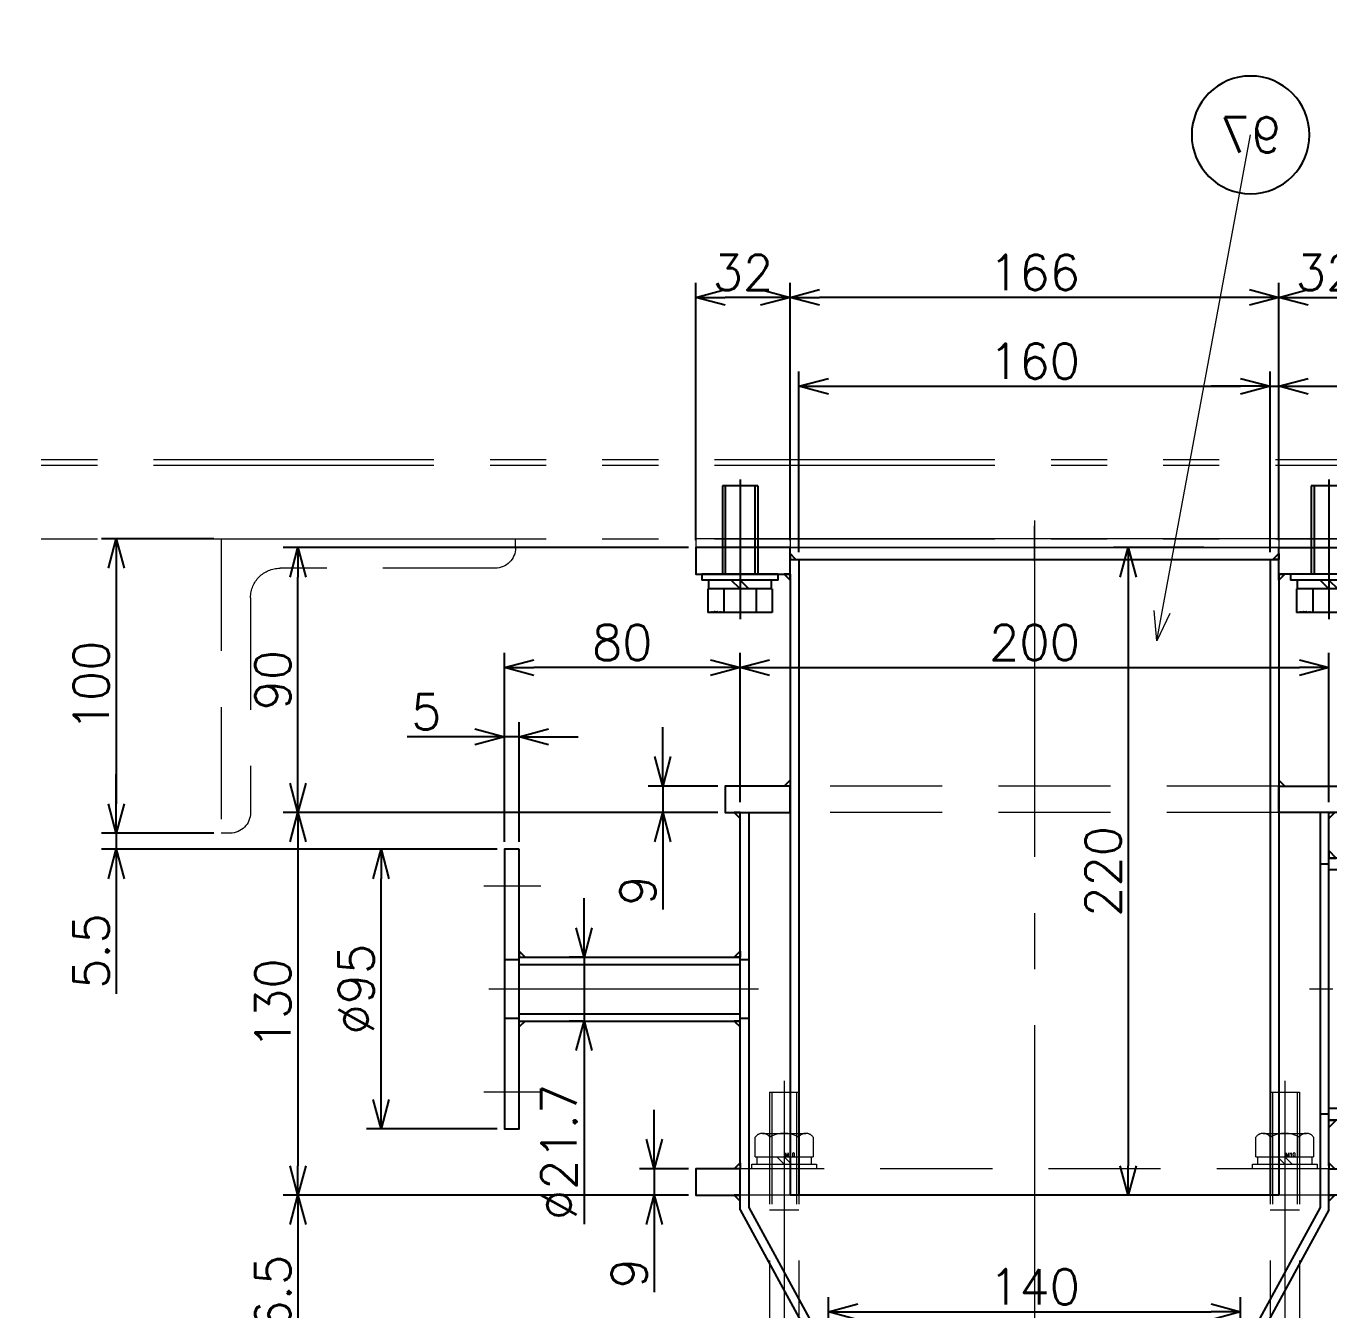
# Model space of a CAD drawing. Header units: millimetres. Extents: x -16130 to 36813, y -8099 to 27484.
# Drawn here: x 19571.6 to 20014, y 13080.7 to 13516.9 of the extents above; entities that cross this region are included whole.
import ezdxf
from ezdxf import colors
from ezdxf.entities.mleader import LeaderData, LeaderLine
from ezdxf.enums import TextEntityAlignment as Align
from ezdxf.math import Vec2, Vec3

# ---------------------------------------------------------------- set-up
doc = ezdxf.new("R2010")
doc.units = ezdxf.units.MM
doc.header["$LTSCALE"] = 6
doc.header["$PDMODE"] = 99
doc.header["$PDSIZE"] = 1
for name, pattern in [('CENTER2', [28.575, 19.05, -3.175, 3.175, -3.175]), ('HIDDEN', [9.525, 6.35, -3.175]), ('PHANTOM2', [31.75, 15.875, -3.175, 3.175, -3.175, 3.175, -3.175])]:
    doc.linetypes.add(name, pattern=pattern)
for name, color, linetype, lineweight in [('01_NORMAL', 7, 'Continuous', 25), ('04_HIDDEN', 2, 'HIDDEN', 13), ('05_CENTER', 4, 'CENTER2', 13), ('06_PHANTOM', 2, 'PHANTOM2', 13), ('08_DIM', 3, 'Continuous', 13)]:
    doc.layers.add(name, color=color, linetype=linetype, lineweight=lineweight)
doc.layers.add('10_DRAFT', color=8, linetype='Continuous', lineweight=0, plot=False)
doc.styles.add('KSS_TXT', font='txt.shx', dxfattribs={"bigfont": 'extfont2.shx'})
doc.styles.add('KSS_TXT_L', font='txt.shx', dxfattribs={"height": 3, "bigfont": 'extfont2.shx'})
doc.styles.get("Standard").update_dxf_attribs({"font": 'txt.shx', "bigfont": 'extfont2.shx'})
doc.dimstyles.new('KSS_DIM', dxfattribs={"dimtxt": 3, "dimasz": 2.5, "dimexe": 1.25, "dimexo": 0.625, "dimtad": 1, "dimdsep": 46, "dimtxsty": 'KSS_TXT', "dimblk": 'OPEN30', "dimcen": 0, "dimazin": 2, "dimtfac": 0.75, "dimtmove": 0, "dimatfit": 3, "dimldrblk": 'OPEN30', "dimfxl": 1, "dimtolj": 1, "dimarcsym": 0})

# ---------------------------------------------------------------- blocks, each defined once
blk = doc.blocks.new('AM_BALLOON1')
at = {"transparency": 16777216}
blk.add_circle((0, 0), 5, dxfattribs=at)
blk.add_attdef('B_NUMBER', text='', height=3, dxfattribs=at).set_placement((0, 0), align=Align.MIDDLE_CENTER)
blk = doc.blocks.new('_OPEN')
at = {"color": 0, "linetype": 'ByBlock'}
for p, q in [((-1, 0.167), (0, 0)), ((0, 0), (-1, -0.167)), ((0, 0), (-1, 0))]:
    blk.add_line(p, q, dxfattribs=at)
blk = doc.blocks.new('_Open30')
at = {"color": 0, "linetype": 'ByBlock', "lineweight": -2}
for p, q in [((-1, 0.268), (0, 0)), ((0, 0), (-1, -0.268)), ((0, 0), (-1, 0))]:
    blk.add_line(p, q, dxfattribs=at)
blk = doc.blocks.new('*D3948')
at = {"layer": '08_DIM', "color": 0, "lineweight": -2, "transparency": 16777216}
for p, q in [((19971.54, 13339.69), (19940.86, 13339.69)), ((19945.86, 13329.69), (19945.86, 13129.69)), ((19946.6, 13119.69), (19940.86, 13119.69))]:
    blk.add_line(p, q, dxfattribs=at)
at = {"layer": 'Defpoints', "color": 0, "transparency": 16777216}
for p in [(19974.04, 13339.69), (19945.86, 13119.69), (19949.1, 13119.69)]:
    blk.add_point(p, dxfattribs=at)
at = {"layer": '08_DIM', "color": 0, "lineweight": -2, "transparency": 16777216, "xscale": 10, "yscale": 10, "zscale": 10}
for p, rotation in [((19945.86, 13339.69), 90), ((19945.86, 13119.69), 270)]:
    blk.add_blockref('_Open30', p, dxfattribs=dict(at, rotation=rotation))
at = {"layer": '08_DIM', "color": 0, "transparency": 16777216, "insert": (19937.36, 13229.69), "char_height": 12, "attachment_point": 5, "rotation": 90, "style": 'KSS_TXT'}
blk.add_mtext('\\A1;220', dxfattribs=at)
blk = doc.blocks.new('*D3951')
at = {"layer": '08_DIM', "color": 0, "lineweight": -2, "transparency": 16777216}
for p, q in [((19994.04, 13338.19), (19994.04, 13399.52)), ((19997.04, 13342.19), (19997.04, 13399.52)), ((19984.04, 13394.52), (19974.04, 13394.52)), ((19994.04, 13394.52), (19997.04, 13394.52)), ((20007.04, 13394.52), (20030.04, 13394.52))]:
    blk.add_line(p, q, dxfattribs=at)
at = {"layer": 'Defpoints', "color": 0, "transparency": 16777216}
for p in [(19997.04, 13394.52), (19994.04, 13335.69), (19997.04, 13339.69)]:
    blk.add_point(p, dxfattribs=at)
at = {"layer": '08_DIM', "color": 0, "lineweight": -2, "transparency": 16777216, "xscale": 10, "yscale": 10, "zscale": 10}
blk.add_blockref('_Open30', (19994.04, 13394.52), dxfattribs=at)
at = {"layer": '08_DIM', "color": 0, "lineweight": -2, "transparency": 16777216, "xscale": 10, "yscale": 10, "zscale": 10, "rotation": 180}
blk.add_blockref('_Open30', (19997.04, 13394.52), dxfattribs=at)
at = {"layer": '08_DIM', "color": 0, "transparency": 16777216, "insert": (20023.54, 13403.02), "char_height": 12, "attachment_point": 5, "style": 'KSS_TXT'}
blk.add_mtext('\\A1;3', dxfattribs=at)
blk = doc.blocks.new('*D3952')
at = {"layer": '08_DIM', "color": 0, "lineweight": -2, "transparency": 16777216}
for p, q in [((19784.93, 13138.69), (19784.93, 13148.69)), ((19796.54, 13128.69), (19779.93, 13128.69)), ((19784.93, 13128.69), (19784.93, 13119.69)), ((19796.54, 13119.69), (19779.93, 13119.69)), ((19784.93, 13109.69), (19784.93, 13086.69))]:
    blk.add_line(p, q, dxfattribs=at)
at = {"layer": 'Defpoints', "color": 0, "transparency": 16777216}
for p in [(19799.04, 13128.69), (19784.93, 13119.69), (19799.04, 13119.69)]:
    blk.add_point(p, dxfattribs=at)
at = {"layer": '08_DIM', "color": 0, "lineweight": -2, "transparency": 16777216, "xscale": 10, "yscale": 10, "zscale": 10}
for p, rotation in [((19784.93, 13128.69), 270), ((19784.93, 13119.69), 90)]:
    blk.add_blockref('_Open30', p, dxfattribs=dict(at, rotation=rotation))
at = {"layer": '08_DIM', "color": 0, "transparency": 16777216, "insert": (19776.43, 13093.19), "char_height": 12, "attachment_point": 5, "rotation": 90, "style": 'KSS_TXT'}
blk.add_mtext('\\A1;9', dxfattribs=at)
blk = doc.blocks.new('*D3953')
at = {"layer": '08_DIM', "color": 0, "lineweight": -2, "transparency": 16777216}
for p, q in [((19806.54, 13249.69), (19658.91, 13249.69)), ((19663.91, 13239.69), (19663.91, 13129.69)), ((19796.54, 13119.69), (19658.91, 13119.69))]:
    blk.add_line(p, q, dxfattribs=at)
at = {"layer": 'Defpoints', "color": 0, "transparency": 16777216}
for p in [(19809.04, 13249.69), (19663.91, 13119.69), (19799.04, 13119.69)]:
    blk.add_point(p, dxfattribs=at)
at = {"layer": '08_DIM', "color": 0, "lineweight": -2, "transparency": 16777216, "xscale": 10, "yscale": 10, "zscale": 10}
for p, rotation in [((19663.91, 13249.69), 90), ((19663.91, 13119.69), 270)]:
    blk.add_blockref('_Open30', p, dxfattribs=dict(at, rotation=rotation))
at = {"layer": '08_DIM', "color": 0, "transparency": 16777216, "insert": (19655.41, 13184.69), "char_height": 12, "attachment_point": 5, "rotation": 90, "style": 'KSS_TXT'}
blk.add_mtext('\\A1;130', dxfattribs=at)
blk = doc.blocks.new('*D3954')
at = {"layer": '08_DIM', "color": 0, "lineweight": -2, "transparency": 16777216}
for p, q in [((19734.04, 13239.69), (19734.04, 13280.39)), ((19739.04, 13239.69), (19739.04, 13280.39)), ((19724.04, 13275.39), (19701.04, 13275.39)), ((19739.04, 13275.39), (19734.04, 13275.39)), ((19749.04, 13275.39), (19759.04, 13275.39))]:
    blk.add_line(p, q, dxfattribs=at)
at = {"layer": 'Defpoints', "color": 0, "transparency": 16777216}
for p in [(19734.04, 13275.39), (19734.04, 13237.19), (19739.04, 13237.19)]:
    blk.add_point(p, dxfattribs=at)
at = {"layer": '08_DIM', "color": 0, "lineweight": -2, "transparency": 16777216, "xscale": 10, "yscale": 10, "zscale": 10}
blk.add_blockref('_Open30', (19734.04, 13275.39), dxfattribs=at)
at = {"layer": '08_DIM', "color": 0, "lineweight": -2, "transparency": 16777216, "xscale": 10, "yscale": 10, "zscale": 10, "rotation": 180}
blk.add_blockref('_Open30', (19739.04, 13275.39), dxfattribs=at)
at = {"layer": '08_DIM', "color": 0, "transparency": 16777216, "insert": (19707.54, 13283.9), "char_height": 12, "attachment_point": 5, "style": 'KSS_TXT'}
blk.add_mtext('\\A1;5', dxfattribs=at)
blk = doc.blocks.new('*D3955')
at = {"layer": '08_DIM', "color": 0, "lineweight": -2, "transparency": 16777216}
for p, q in [((19734.04, 13239.69), (19734.04, 13303.92)), ((19814.04, 13253.19), (19814.04, 13303.92)), ((19804.04, 13298.92), (19744.04, 13298.92))]:
    blk.add_line(p, q, dxfattribs=at)
at = {"layer": 'Defpoints', "color": 0, "transparency": 16777216}
for p in [(19734.04, 13298.92), (19814.04, 13250.69), (19734.04, 13237.19)]:
    blk.add_point(p, dxfattribs=at)
at = {"layer": '08_DIM', "color": 0, "lineweight": -2, "transparency": 16777216, "xscale": 10, "yscale": 10, "zscale": 10, "rotation": 180}
blk.add_blockref('_Open30', (19734.04, 13298.92), dxfattribs=at)
at = {"layer": '08_DIM', "color": 0, "lineweight": -2, "transparency": 16777216, "xscale": 10, "yscale": 10, "zscale": 10}
blk.add_blockref('_Open30', (19814.04, 13298.92), dxfattribs=at)
at = {"layer": '08_DIM', "color": 0, "transparency": 16777216, "insert": (19774.04, 13307.42), "char_height": 12, "attachment_point": 5, "style": 'KSS_TXT'}
blk.add_mtext('\\A1;80', dxfattribs=at)
blk = doc.blocks.new('*D3956')
at = {"layer": '08_DIM', "color": 0, "lineweight": -2, "transparency": 16777216}
for p, q in [((19731.54, 13237.19), (19687.15, 13237.19)), ((19692.15, 13152.19), (19692.15, 13227.19)), ((19731.54, 13142.19), (19687.15, 13142.19))]:
    blk.add_line(p, q, dxfattribs=at)
at = {"layer": 'Defpoints', "color": 0, "transparency": 16777216}
for p in [(19692.15, 13237.19), (19734.04, 13237.19), (19734.04, 13142.19)]:
    blk.add_point(p, dxfattribs=at)
at = {"layer": '08_DIM', "color": 0, "lineweight": -2, "transparency": 16777216, "xscale": 10, "yscale": 10, "zscale": 10}
for p, rotation in [((19692.15, 13237.19), 90), ((19692.15, 13142.19), 270)]:
    blk.add_blockref('_Open30', p, dxfattribs=dict(at, rotation=rotation))
at = {"layer": '08_DIM', "color": 0, "transparency": 16777216, "insert": (19683.64, 13189.69), "char_height": 12, "attachment_point": 5, "rotation": 90, "style": 'KSS_TXT'}
blk.add_mtext('\\A1;\\A1;%%c95', dxfattribs=at)
blk = doc.blocks.new('*D3957')
at = {"layer": '08_DIM', "color": 0, "lineweight": -2, "transparency": 16777216}
for p, q in [((19761.07, 13210.54), (19761.07, 13220.54)), ((19760.7, 13200.54), (19756.07, 13200.54)), ((19761.07, 13200.54), (19761.07, 13178.84)), ((19760.7, 13178.84), (19756.07, 13178.84)), ((19761.07, 13168.84), (19761.07, 13109.84))]:
    blk.add_line(p, q, dxfattribs=at)
at = {"layer": 'Defpoints', "color": 0, "transparency": 16777216}
for p in [(19763.2, 13200.54), (19761.07, 13178.84), (19763.2, 13178.84)]:
    blk.add_point(p, dxfattribs=at)
at = {"layer": '08_DIM', "color": 0, "lineweight": -2, "transparency": 16777216, "xscale": 10, "yscale": 10, "zscale": 10}
for p, rotation in [((19761.07, 13200.54), 270), ((19761.07, 13178.84), 90)]:
    blk.add_blockref('_Open30', p, dxfattribs=dict(at, rotation=rotation))
at = {"layer": '08_DIM', "color": 0, "transparency": 16777216, "insert": (19752.57, 13134.34), "char_height": 12, "attachment_point": 5, "rotation": 90, "style": 'KSS_TXT'}
blk.add_mtext('\\A1;\\A1;%%c21.7', dxfattribs=at)
blk = doc.blocks.new('*D3959')
at = {"layer": '08_DIM', "color": 0, "lineweight": -2, "transparency": 16777216}
for p, q in [((19796.54, 13339.69), (19658.91, 13339.69)), ((19663.91, 13259.69), (19663.91, 13329.69)), ((19806.54, 13249.69), (19658.91, 13249.69))]:
    blk.add_line(p, q, dxfattribs=at)
at = {"layer": 'Defpoints', "color": 0, "transparency": 16777216}
for p in [(19663.91, 13339.69), (19799.04, 13339.69), (19809.04, 13249.69)]:
    blk.add_point(p, dxfattribs=at)
at = {"layer": '08_DIM', "color": 0, "lineweight": -2, "transparency": 16777216, "xscale": 10, "yscale": 10, "zscale": 10}
for p, rotation in [((19663.91, 13339.69), 90), ((19663.91, 13249.69), 270)]:
    blk.add_blockref('_Open30', p, dxfattribs=dict(at, rotation=rotation))
at = {"layer": '08_DIM', "color": 0, "transparency": 16777216, "insert": (19655.41, 13294.69), "char_height": 12, "attachment_point": 5, "rotation": 90, "style": 'KSS_TXT'}
blk.add_mtext('\\A1;90', dxfattribs=at)
blk = doc.blocks.new('*D3960')
at = {"layer": '08_DIM', "color": 0, "lineweight": -2, "transparency": 16777216}
for p, q in [((19787.81, 13268.69), (19787.81, 13278.69)), ((19806.54, 13258.69), (19782.81, 13258.69)), ((19787.81, 13258.69), (19787.81, 13249.69)), ((19806.54, 13249.69), (19782.81, 13249.69)), ((19787.81, 13239.69), (19787.81, 13216.69))]:
    blk.add_line(p, q, dxfattribs=at)
at = {"layer": 'Defpoints', "color": 0, "transparency": 16777216}
for p in [(19809.04, 13258.69), (19787.81, 13249.69), (19809.04, 13249.69)]:
    blk.add_point(p, dxfattribs=at)
at = {"layer": '08_DIM', "color": 0, "lineweight": -2, "transparency": 16777216, "xscale": 10, "yscale": 10, "zscale": 10}
for p, rotation in [((19787.81, 13258.69), 270), ((19787.81, 13249.69), 90)]:
    blk.add_blockref('_Open30', p, dxfattribs=dict(at, rotation=rotation))
at = {"layer": '08_DIM', "color": 0, "transparency": 16777216, "insert": (19779.31, 13223.19), "char_height": 12, "attachment_point": 5, "rotation": 90, "style": 'KSS_TXT'}
blk.add_mtext('\\A1;9', dxfattribs=at)
blk = doc.blocks.new('*D3966')
at = {"layer": '08_DIM', "color": 0, "lineweight": -2, "transparency": 16777216}
for p, q in [((19796.54, 13119.69), (19658.91, 13119.69)), ((19663.91, 13109.69), (19663.91, 13053.19)), ((19841.54, 13043.19), (19658.91, 13043.19))]:
    blk.add_line(p, q, dxfattribs=at)
at = {"layer": 'Defpoints', "color": 0, "transparency": 16777216}
for p in [(19799.04, 13119.69), (19663.91, 13043.19), (19844.04, 13043.19)]:
    blk.add_point(p, dxfattribs=at)
at = {"layer": '08_DIM', "color": 0, "lineweight": -2, "transparency": 16777216, "xscale": 10, "yscale": 10, "zscale": 10}
for p, rotation in [((19663.91, 13119.69), 90), ((19663.91, 13043.19), 270)]:
    blk.add_blockref('_Open30', p, dxfattribs=dict(at, rotation=rotation))
at = {"layer": '08_DIM', "color": 0, "transparency": 16777216, "insert": (19655.4, 13081.44), "char_height": 12, "attachment_point": 5, "rotation": 90, "style": 'KSS_TXT'}
blk.add_mtext('\\A1;76.5', dxfattribs=at)
blk = doc.blocks.new('*D3967')
at = {"layer": '08_DIM', "color": 0, "lineweight": -2, "transparency": 16777216}
for p, q in [((19844.04, 13062.19), (19844.04, 13085.05)), ((19984.04, 13062.19), (19984.04, 13085.05)), ((19854.04, 13080.05), (19974.04, 13080.05))]:
    blk.add_line(p, q, dxfattribs=at)
at = {"layer": 'Defpoints', "color": 0, "transparency": 16777216}
for p in [(19984.04, 13080.05), (19844.04, 13059.69), (19984.04, 13059.69)]:
    blk.add_point(p, dxfattribs=at)
at = {"layer": '08_DIM', "color": 0, "lineweight": -2, "transparency": 16777216, "xscale": 10, "yscale": 10, "zscale": 10, "rotation": 180}
blk.add_blockref('_Open30', (19844.04, 13080.05), dxfattribs=at)
at = {"layer": '08_DIM', "color": 0, "lineweight": -2, "transparency": 16777216, "xscale": 10, "yscale": 10, "zscale": 10}
blk.add_blockref('_Open30', (19984.04, 13080.05), dxfattribs=at)
at = {"layer": '08_DIM', "color": 0, "transparency": 16777216, "insert": (19914.04, 13088.55), "char_height": 12, "attachment_point": 5, "style": 'KSS_TXT'}
blk.add_mtext('\\A1;140', dxfattribs=at)
blk = doc.blocks.new('*D3971')
at = {"layer": '08_DIM', "color": 0, "lineweight": -2, "transparency": 16777216}
for p, q in [((19799.04, 13342.19), (19799.04, 13429.71)), ((19831.04, 13342.19), (19831.04, 13429.71)), ((19821.04, 13424.71), (19809.04, 13424.71))]:
    blk.add_line(p, q, dxfattribs=at)
at = {"layer": 'Defpoints', "color": 0, "transparency": 16777216}
for p in [(19799.04, 13424.71), (19799.04, 13339.69), (19831.04, 13339.69)]:
    blk.add_point(p, dxfattribs=at)
at = {"layer": '08_DIM', "color": 0, "lineweight": -2, "transparency": 16777216, "xscale": 10, "yscale": 10, "zscale": 10, "rotation": 180}
blk.add_blockref('_Open30', (19799.04, 13424.71), dxfattribs=at)
at = {"layer": '08_DIM', "color": 0, "lineweight": -2, "transparency": 16777216, "xscale": 10, "yscale": 10, "zscale": 10}
blk.add_blockref('_Open30', (19831.04, 13424.71), dxfattribs=at)
at = {"layer": '08_DIM', "color": 0, "transparency": 16777216, "insert": (19815.04, 13433.21), "char_height": 12, "attachment_point": 5, "style": 'KSS_TXT'}
blk.add_mtext('\\A1;32', dxfattribs=at)
blk = doc.blocks.new('*D3972')
at = {"layer": '08_DIM', "color": 0, "lineweight": -2, "transparency": 16777216}
for p, q in [((19831.04, 13342.19), (19831.04, 13429.71)), ((19997.04, 13342.19), (19997.04, 13429.71)), ((19987.04, 13424.71), (19841.04, 13424.71))]:
    blk.add_line(p, q, dxfattribs=at)
at = {"layer": 'Defpoints', "color": 0, "transparency": 16777216}
for p in [(19831.04, 13424.71), (19831.04, 13339.69), (19997.04, 13339.69)]:
    blk.add_point(p, dxfattribs=at)
at = {"layer": '08_DIM', "color": 0, "lineweight": -2, "transparency": 16777216, "xscale": 10, "yscale": 10, "zscale": 10, "rotation": 180}
blk.add_blockref('_Open30', (19831.04, 13424.71), dxfattribs=at)
at = {"layer": '08_DIM', "color": 0, "lineweight": -2, "transparency": 16777216, "xscale": 10, "yscale": 10, "zscale": 10}
blk.add_blockref('_Open30', (19997.04, 13424.71), dxfattribs=at)
at = {"layer": '08_DIM', "color": 0, "transparency": 16777216, "insert": (19914.04, 13433.21), "char_height": 12, "attachment_point": 5, "style": 'KSS_TXT'}
blk.add_mtext('\\A1;166', dxfattribs=at)
blk = doc.blocks.new('*D3973')
at = {"layer": '08_DIM', "color": 0, "lineweight": -2, "transparency": 16777216}
for p, q in [((19997.04, 13342.19), (19997.04, 13429.71)), ((20029.04, 13342.19), (20029.04, 13429.71)), ((20007.04, 13424.71), (20019.04, 13424.71))]:
    blk.add_line(p, q, dxfattribs=at)
at = {"layer": 'Defpoints', "color": 0, "transparency": 16777216}
for p in [(20029.04, 13424.71), (19997.04, 13339.69), (20029.04, 13339.69)]:
    blk.add_point(p, dxfattribs=at)
at = {"layer": '08_DIM', "color": 0, "lineweight": -2, "transparency": 16777216, "xscale": 10, "yscale": 10, "zscale": 10, "rotation": 180}
blk.add_blockref('_Open30', (19997.04, 13424.71), dxfattribs=at)
at = {"layer": '08_DIM', "color": 0, "lineweight": -2, "transparency": 16777216, "xscale": 10, "yscale": 10, "zscale": 10}
blk.add_blockref('_Open30', (20029.04, 13424.71), dxfattribs=at)
at = {"layer": '08_DIM', "color": 0, "transparency": 16777216, "insert": (20013.04, 13433.21), "char_height": 12, "attachment_point": 5, "style": 'KSS_TXT'}
blk.add_mtext('\\A1;32', dxfattribs=at)
blk = doc.blocks.new('A$C384F4F50_1_1_1')
at = {"color": 0}
for p, q in [((-83, 536), (83, 536)), ((-80, 536), (-80, 320)), ((80, 536), (80, 320)), ((-83, 531), (-83, 320)), ((83, 531), (83, 320)), ((-100, 330), (-100, 450)), ((-97, 450), (-97, 315.77)), ((97, 450), (97, 315.77)), ((100, 330), (100, 450)), ((225, 434.55), (100, 434.55)), ((100, 432.5), (97, 432.5)), ((225, 430.55), (100, 430.55)), ((-175, 400), (-180, 400)), ((-175, 400.85), (-100, 400.85)), ((-175, 398.35), (-100, 398.35)), ((-97, 400), (-100, 400)), ((-175, 381.65), (-100, 381.65)), ((-175, 380), (-180, 380)), ((-175, 379.15), (-100, 379.15)), ((-97, 380), (-100, 380)), ((100, 347.5), (97, 347.5)), ((225, 349.45), (100, 349.45)), ((225, 345.45), (100, 345.45)), ((225, 347.5), (230, 347.5)), ((-100, 315), (-100, 321)), ((83, 320), (-83, 320)), ((100, 315), (100, 321)), ((-100, 315), (-70, 260)), ((-97, 315.77), (-67, 260.77)), ((97, 315.77), (67, 260.77)), ((100, 315), (70, 260)), ((-70, 243.5), (-70, 260)), ((-67, 260.77), (-67, 243.5)), ((67, 260.77), (67, 243.5)), ((70, 243.5), (70, 260)), ((-70, 243.5), (-67, 243.5)), ((70, 243.5), (67, 243.5))]:
    blk.add_line(p, q, dxfattribs=at)
for points in [[(-83, 540), (-115, 540), (-115, 531), (-83, 531)], [(83, 540), (115, 540), (115, 531), (83, 531)], [(225, 482.5), (230, 482.5), (230, 297.5), (225, 297.5)], [(-83, 459), (-105, 459), (-105, 450), (-83, 450)], [(83, 459), (105, 459), (105, 450), (83, 450)], [(-175, 437.5), (-180, 437.5), (-180, 342.5), (-175, 342.5)], [(-100, 329), (-115, 329), (-115, 320), (-100, 320)], [(100, 329), (115, 329), (115, 320), (100, 320)]]:
    blk.add_lwpolyline(points, close=True, dxfattribs=at)
at = {"color": 3}
for points in [[(-83, 536), (-81, 536), (-83, 538), (-83, 538)], [(83, 536), (81, 536), (83, 538), (83, 538)], [(-83, 531), (-85, 531), (-83, 529), (-83, 529)], [(83, 531), (85, 531), (83, 529), (83, 529)], [(-83, 459), (-85, 459), (-83, 461), (-83, 461)], [(83, 459), (85, 459), (83, 461), (83, 461)], [(-100, 450), (-102, 450), (-100, 448), (-100, 448)], [(100, 450), (102, 450), (100, 448), (100, 448)], [(100, 434.55), (102.5, 434.55), (102.5, 434.55), (100, 437.05)], [(225, 434.55), (222.5, 434.55), (222.5, 434.55), (225, 437.05)], [(-175, 400.85), (-173, 400.85), (-175, 402.85), (-175, 402.85)], [(-100, 400.85), (-102, 400.85), (-100, 402.85), (-100, 402.85)], [(-175, 379.15), (-173, 379.15), (-175, 377.15), (-175, 377.15)], [(-100, 379.15), (-102, 379.15), (-100, 377.15), (-100, 377.15)], [(100, 345.45), (102.5, 345.45), (102.5, 345.45), (100, 342.95)], [(225, 345.45), (222.5, 345.45), (222.5, 345.45), (225, 342.95)], [(-100, 329), (-102, 329), (-100, 331), (-100, 331)], [(100, 329), (102, 329), (100, 331), (100, 331)], [(-100, 320), (-102, 320), (-100, 318), (-100, 318)], [(100, 320), (102, 320), (100, 318), (100, 318)]]:
    blk.add_lwpolyline(points, close=True, dxfattribs=at)
at = {"layer": '04_HIDDEN'}
for p, q in [((83, 459), (-83, 459)), ((83, 450), (-83, 450)), ((225, 432.5), (230, 432.5)), ((-100, 320), (-100, 329)), ((100, 329), (-100, 329)), ((100, 320), (100, 329)), ((100, 320), (-100, 320))]:
    blk.add_line(p, q, dxfattribs=at)
at = {"layer": '05_CENTER'}
for p, q in [((0, 549.2), (0, 140)), ((-100, 523.03), (-100, 547.72)), ((100, 523.03), (100, 547.72)), ((215.89, 465), (238.42, 465)), ((-167.67, 425), (-186.97, 425)), ((-93.77, 390), (-185.31, 390)), ((234.62, 390), (93.4, 390)), ((-167.67, 355), (-186.97, 355)), ((-85, 346.64), (-85, 314.32)), ((85, 346.64), (85, 314.32)), ((215.89, 315), (238.42, 315))]:
    blk.add_line(p, q, dxfattribs=at)
at = {"layer": '10_DRAFT'}
for p, q in [((83, 540), (-83, 540)), ((-67, 243.5), (67, 243.5)), ((-6, 140), (6, 140))]:
    blk.add_line(p, q, dxfattribs=at)
blk = doc.blocks.new('*D4006')
at = {"layer": '08_DIM', "color": 0, "lineweight": -2, "transparency": 16777216}
for p, q in [((19834.04, 13338.19), (19834.04, 13399.52)), ((19994.04, 13338.19), (19994.04, 13399.52)), ((19844.04, 13394.52), (19984.04, 13394.52))]:
    blk.add_line(p, q, dxfattribs=at)
at = {"layer": 'Defpoints', "color": 0, "transparency": 16777216}
for p in [(19994.04, 13394.52), (19834.04, 13335.69), (19994.04, 13335.69)]:
    blk.add_point(p, dxfattribs=at)
at = {"layer": '08_DIM', "color": 0, "lineweight": -2, "transparency": 16777216, "xscale": 10, "yscale": 10, "zscale": 10, "rotation": 180}
blk.add_blockref('_Open30', (19834.04, 13394.52), dxfattribs=at)
at = {"layer": '08_DIM', "color": 0, "lineweight": -2, "transparency": 16777216, "xscale": 10, "yscale": 10, "zscale": 10}
blk.add_blockref('_Open30', (19994.04, 13394.52), dxfattribs=at)
at = {"layer": '08_DIM', "color": 0, "transparency": 16777216, "insert": (19914.04, 13403.02), "char_height": 12, "attachment_point": 5, "style": 'KSS_TXT'}
blk.add_mtext('\\A1;160', dxfattribs=at)
blk = doc.blocks.new('*D4008')
at = {"layer": '08_DIM', "color": 0, "lineweight": -2, "transparency": 16777216}
for p, q in [((19814.04, 13253.19), (19814.04, 13303.92)), ((20014.04, 13253.19), (20014.04, 13303.92)), ((19824.04, 13298.92), (20004.04, 13298.92))]:
    blk.add_line(p, q, dxfattribs=at)
at = {"layer": 'Defpoints', "color": 0, "transparency": 16777216}
for p in [(20014.04, 13298.92), (19814.04, 13250.69), (20014.04, 13250.69)]:
    blk.add_point(p, dxfattribs=at)
at = {"layer": '08_DIM', "color": 0, "lineweight": -2, "transparency": 16777216, "xscale": 10, "yscale": 10, "zscale": 10, "rotation": 180}
blk.add_blockref('_Open30', (19814.04, 13298.92), dxfattribs=at)
at = {"layer": '08_DIM', "color": 0, "lineweight": -2, "transparency": 16777216, "xscale": 10, "yscale": 10, "zscale": 10}
blk.add_blockref('_Open30', (20014.04, 13298.92), dxfattribs=at)
at = {"layer": '08_DIM', "color": 0, "transparency": 16777216, "insert": (19914.04, 13307.42), "char_height": 12, "attachment_point": 5, "style": 'KSS_TXT'}
blk.add_mtext('\\A1;200', dxfattribs=at)
blk = doc.blocks.new('M10Nza_1_1_1_1_1')
at = {"color": 0}
for p, q in [((-9.8, 4), (-9.8, 10.69)), ((-7.35, 12), (7.35, 12)), ((-4.9, 4), (-4.9, 10.69)), ((4.9, 10.69), (4.9, 4)), ((9.8, 10.69), (9.8, 4)), ((-9.8, 4), (9.8, 4)), ((-9.2, 1.5), (-9.2, 4)), ((0, 1.5), (-2.5, 4)), ((0, 4), (2.5, 1.5)), ((9.2, 4), (9.2, 1.5))]:
    blk.add_line(p, q, dxfattribs=at)
at = {"color": 0, "linetype": 'CENTER2'}
blk.add_line((0, 12), (0, 0), dxfattribs=at)
at = {"color": 0}
blk.add_lwpolyline([(-11, 1.5), (11, 1.5), (11, 0), (-11, 0)], close=True, dxfattribs=at)
for centre, radius, start, end in [((-7.35, 9.06), 2.94, 33.626, 146.374), ((0, 2.2), 9.8, 60, 120), ((7.35, 9.06), 2.94, 33.626, 146.374)]:
    blk.add_arc(centre, radius, start, end, dxfattribs=at)
at = {"layer": '10_DRAFT', "style": 'KSS_TXT'}
blk.add_text('M10', height=1.25, dxfattribs=at).set_placement((0.26, 4.12))
blk = doc.blocks.new('A$C68084CB7_1_1_1')
at = {"color": 0}
for p, q in [((-5, 215), (-5, 50.99)), ((5, 215), (-5, 215)), ((-4.19, 215), (-4.19, 175)), ((4.19, 215), (4.19, 175)), ((5, 215), (5, 70.71)), ((5, 175), (-5, 175))]:
    blk.add_line(p, q, dxfattribs=at)
at = {"layer": '04_HIDDEN'}
for p, q in [((5, 70.71), (5, 5)), ((-5, 50.99), (-5, 5)), ((5, 5), (-5, 5))]:
    blk.add_line(p, q, dxfattribs=at)
at = {"layer": '05_CENTER'}
for p, q in [((0, 218.8), (0, -8.49)), ((0, 196.64), (0, 173.31))]:
    blk.add_line(p, q, dxfattribs=at)
blk = doc.blocks.new('A$C680612B7_1_1_1')
at = {"color": 0}
for p, q in [((-120, 5), (120, 5)), ((-120, 5), (-120, -5)), ((-95, 5), (-95, -5)), ((95, 5), (95, -5)), ((120, 5), (120, -5)), ((-120, 4.19), (-95, 4.19)), ((120, 4.19), (95, 4.19)), ((-120, -4.19), (-95, -4.19)), ((120, -4.19), (95, -4.19)), ((-120, -5), (120, -5))]:
    blk.add_line(p, q, dxfattribs=at)
at = {"layer": '05_CENTER'}
blk.add_line((-122.85, 0), (122.85, 0), dxfattribs=at)
blk = doc.blocks.new('A$C680831B6_1_1_1')
blk.add_blockref('A$C680612B7_1_1_1', (0, 0))
at = {"layer": '01_NORMAL'}
for p, rotation in [((-102, 0), 89.99999999999999), ((102, 0), 270)]:
    blk.add_blockref('M10Nza_1_1_1_1_1', p, dxfattribs=dict(at, rotation=rotation))
blk = doc.blocks.new('A$C684D103E')
at = {"color": 3}
for points in [[(-90, 5), (-91.5, 5), (-90, 6.5), (-90, 6.5)], [(-80, 5), (-78.5, 5), (-80, 6.5), (-80, 6.5)], [(80, 5), (78.5, 5), (80, 6.5), (80, 6.5)], [(90, 5), (91.5, 5), (90, 6.5), (90, 6.5)]]:
    blk.add_lwpolyline(points, close=True, dxfattribs=at)
at = {"layer": '10_DRAFT'}
blk.add_line((0, -3.36), (0, 3.36), dxfattribs=at)
at = {"rotation": 270}
blk.add_blockref('M10Nza_1_1_1_1_1', (102, 0), dxfattribs=at)
blk.add_blockref('A$C680831B6_1_1_1', (0, -120))
at = {"layer": '04_HIDDEN', "xscale": -1}
for p in [(-85, 0), (85, 0)]:
    blk.add_blockref('A$C68084CB7_1_1_1', p, dxfattribs=at)
at = {"layer": '04_HIDDEN'}
for name, p in [('M10Nza_1_1_1_1_1', (-85, 189)), ('M10Nza_1_1_1_1_1', (85, 189)), ('A$C680831B6_1_1_1', (0, 120)), ('A$C680612B7_1_1_1', (0, 0))]:
    blk.add_blockref(name, p, dxfattribs=at)
at = {"layer": '04_HIDDEN', "rotation": 89.99999999999999}
blk.add_blockref('M10Nza_1_1_1_1_1', (-102, 0), dxfattribs=at)
blk = doc.blocks.new('A$C684D1FF8')
at = {"color": 3}
blk.add_lwpolyline([(0, 215), (0, -15), (3, -15), (3, 215)], close=True, dxfattribs=at)
at = {"layer": '05_CENTER'}
for p, q in [((-4.55, 200), (7.43, 200)), ((-4.55, 100), (7.43, 100)), ((-4.55, 0), (7.43, 0))]:
    blk.add_line(p, q, dxfattribs=at)
at = {"layer": '08_DIM'}
for p, q in [((3, 183), (0, 183)), ((3, 17), (0, 17))]:
    blk.add_line(p, q, dxfattribs=at)
blk = doc.blocks.new('A$C1819430B_1_1_1')
at = {"color": 0, "linetype": 'CENTER2'}
blk.add_line((0, -32.11), (0, 15.28), dxfattribs=at)
at = {"color": 0}
for p, q in [((-10.97, 13), (10.97, 13)), ((-10.97, 5), (-10.97, 13)), ((-5.48, 5), (-5.48, 13)), ((5.48, 5), (5.48, 13)), ((10.97, 5), (10.97, 13)), ((-10.97, 5), (10.97, 5)), ((-10.75, 5), (-10.75, 2)), ((0, 2), (-3, 5)), ((0, 5), (3, 2)), ((10.75, 2), (10.75, 5)), ((-13, 2), (13, 2)), ((-13, 2), (-13, 0)), ((-13, 0), (13, 0)), ((13, 0), (13, 2))]:
    blk.add_line(p, q, dxfattribs=at)
at = {"color": 0, "linetype": 'HIDDEN'}
for p, q in [((-6, -30), (-6, 0)), ((-5.05, -30), (-5.05, 0)), ((5.05, -30), (5.05, 0)), ((6, -30), (6, 0)), ((-6, -30), (6, -30))]:
    blk.add_line(p, q, dxfattribs=at)
at = {"layer": '10_DRAFT', "style": 'KSS_TXT_L'}
blk.add_text('BT-M12x35L,SW,PW', height=0.3, dxfattribs=at).set_placement((6.07, 12.66))
blk = doc.blocks.new('A$C2B834F33_1_1')
at = {"color": 0}
for p, q in [((0, 0), (-100, 0)), ((-100, -3), (-100, 0)), ((0, 0), (0, -100)), ((-93, -10), (-20, -10)), ((-10, -20), (-10, -93)), ((-3, -100), (0, -100))]:
    blk.add_line(p, q, dxfattribs=at)
for centre, radius, start, end in [((-93, -3), 7, 180, 270), ((-20, -20), 10, 0, 90), ((-3, -93), 7, 180, 270)]:
    blk.add_arc(centre, radius, start, end, dxfattribs=at)
blk = doc.blocks.new('*D4026')
at = {"layer": '08_DIM', "color": 0, "lineweight": -2, "transparency": 16777216}
for p, q in [((19635.34, 13342.69), (19597.22, 13342.69)), ((19602.22, 13332.69), (19602.22, 13252.69)), ((19635.34, 13242.69), (19597.22, 13242.69))]:
    blk.add_line(p, q, dxfattribs=at)
at = {"layer": 'Defpoints', "color": 0, "transparency": 16777216}
for p in [(19637.84, 13342.69), (19602.22, 13242.69), (19637.84, 13242.69)]:
    blk.add_point(p, dxfattribs=at)
at = {"layer": '08_DIM', "color": 0, "lineweight": -2, "transparency": 16777216, "xscale": 10, "yscale": 10, "zscale": 10}
for p, rotation in [((19602.22, 13342.69), 90), ((19602.22, 13242.69), 270)]:
    blk.add_blockref('_Open30', p, dxfattribs=dict(at, rotation=rotation))
at = {"layer": '08_DIM', "color": 0, "transparency": 16777216, "insert": (19593.72, 13292.69), "char_height": 12, "attachment_point": 5, "rotation": 90, "style": 'KSS_TXT'}
blk.add_mtext('\\A1;100', dxfattribs=at)
blk = doc.blocks.new('*D4027')
at = {"layer": '08_DIM', "color": 0, "lineweight": -2, "transparency": 16777216}
for p, q in [((19602.22, 13252.69), (19602.22, 13262.69)), ((19635.34, 13242.69), (19597.22, 13242.69)), ((19602.22, 13242.69), (19602.22, 13237.19)), ((19731.54, 13237.19), (19597.22, 13237.19)), ((19602.22, 13227.19), (19602.22, 13188.11))]:
    blk.add_line(p, q, dxfattribs=at)
at = {"layer": 'Defpoints', "color": 0, "transparency": 16777216}
for p in [(19637.84, 13242.69), (19602.22, 13237.19), (19734.04, 13237.19)]:
    blk.add_point(p, dxfattribs=at)
at = {"layer": '08_DIM', "color": 0, "lineweight": -2, "transparency": 16777216, "xscale": 10, "yscale": 10, "zscale": 10}
for p, rotation in [((19602.22, 13242.69), 270), ((19602.22, 13237.19), 90)]:
    blk.add_blockref('_Open30', p, dxfattribs=dict(at, rotation=rotation))
at = {"layer": '08_DIM', "color": 0, "transparency": 16777216, "insert": (19593.71, 13202.65), "char_height": 12, "attachment_point": 5, "rotation": 90, "style": 'KSS_TXT'}
blk.add_mtext('\\A1;5.5', dxfattribs=at)

msp = doc.modelspace()

# ---------------------------------------------------------------- linework, layer by layer
at = {"layer": '06_PHANTOM'}
for p, q in [((19043.36289, 13369.68937), (21570.34534, 13369.68937)), ((19043.36289, 13367.68937), (21570.34534, 13367.68937)), ((19043.36289, 13342.68937), (21570.34534, 13342.68937))]:
    msp.add_line(p, q, dxfattribs=at)

# ---------------------------------------------------------------- block references
at = {"rotation": 180}
for p in [(19814.04293, 13330.68887), (20014.04293, 13330.68887)]:
    msp.add_blockref('A$C1819430B_1_1_1', p, dxfattribs=at)
for name, p in [('A$C384F4F50_1_1_1', (19914.04293, 12799.68887)), ('A$C684D103E', (19914.04293, 12939.68937))]:
    msp.add_blockref(name, p)
at = {"layer": '04_HIDDEN', "xscale": -1}
msp.add_blockref('A$C2B834F33_1_1', (19637.83761, 13342.68937), dxfattribs=at)
at = {"layer": '08_DIM', "rotation": 90}
msp.add_blockref('A$C684D1FF8', (20014.04295, 13339.68887), dxfattribs=at)

# ---------------------------------------------------------------- dimensions: what is measured, and where the dimension line sits
at = {"layer": '08_DIM'}
for base, p1, p2, picture, middle in [((19799.04293, 13424.71451), (19831.04293, 13339.68887), (19799.04293, 13339.68887), '*D3971', (19815.04293, 13433.21451)), ((19831.04293, 13424.71451), (19997.04293, 13339.68887), (19831.04293, 13339.68887), '*D3972', (19914.04293, 13433.21451)), ((20029.04293, 13424.71451), (19997.04293, 13339.68887), (20029.04293, 13339.68887), '*D3973', (20013.04293, 13433.21451)), ((19997.04293, 13394.52221), (19994.04293, 13335.68937), (19997.04293, 13339.68887), '*D3951', (20023.54293, 13403.02221)), ((19734.04293, 13298.92359), (19814.04293, 13250.68937), (19734.04293, 13237.18937), '*D3955', (19774.04293, 13307.42359)), ((19734.04293, 13275.39334), (19739.04293, 13237.18937), (19734.04293, 13237.18937), '*D3954', (19707.54293, 13283.90167)), ((19984.04293, 13080.04688), (19844.04293, 13059.68937), (19984.04293, 13059.68937), '*D3967', (19914.04293, 13088.54688))]:
    dim = msp.add_linear_dim(base=base, p1=p1, p2=p2, dimstyle='KSS_DIM', override={"dimscale": 4}, dxfattribs=at)
    dim.commit()
    dim.dimension.update_dxf_attribs({"geometry": picture, "text_midpoint": middle})
for base, p1, p2, angle, picture, middle in [((19994.04293, 13394.52221), (19834.04293, 13335.68937), (19994.04293, 13335.68937), 180, '*D4006', (19914.04293, 13403.02221)), ((19602.22377, 13242.68937), (19637.83761, 13342.68937), (19637.83761, 13242.68937), 90, '*D4026', (19593.72377, 13292.68937)), ((19663.91149, 13339.68887), (19809.04293, 13249.68937), (19799.04293, 13339.68887), 90, '*D3959', (19655.41149, 13294.68912)), ((19945.86028, 13119.68937), (19974.04293, 13339.68887), (19949.10252, 13119.68937), 90, '*D3948', (19937.36028, 13229.68912)), ((20014.04293, 13298.92359), (19814.04293, 13250.68937), (20014.04293, 13250.68937), 180, '*D4008', (19914.04293, 13307.42359)), ((19787.80507, 13249.68937), (19809.04293, 13258.68937), (19809.04293, 13249.68937), 90, '*D3960', (19779.30507, 13223.18937)), ((19602.22377, 13237.18937), (19637.83761, 13242.68937), (19734.04293, 13237.18937), 90, '*D4027', (19593.7071, 13202.64771)), ((19663.91149, 13119.68937), (19809.04293, 13249.68937), (19799.04293, 13119.68937), 270, '*D3953', (19655.41149, 13184.68937)), ((19784.93371, 13119.68937), (19799.04293, 13128.68937), (19799.04293, 13119.68937), 90, '*D3952', (19776.43371, 13093.18937)), ((19663.91149, 13043.18937), (19799.04293, 13119.68937), (19844.04293, 13043.18937), 90, '*D3966', (19655.40316, 13081.43937))]:
    dim = msp.add_linear_dim(base=base, p1=p1, p2=p2, angle=angle, dimstyle='KSS_DIM', override={"dimscale": 4}, dxfattribs=at)
    dim.commit()
    dim.dimension.update_dxf_attribs({"geometry": picture, "text_midpoint": middle})
for base, p1, p2, angle, picture, middle in [((19692.14765, 13237.18937), (19734.04293, 13142.18937), (19734.04293, 13237.18937), 90, '*D3956', (19683.63932, 13189.68937)), ((19761.07083, 13178.83937), (19763.19738, 13200.53937), (19763.19738, 13178.83937), 270, '*D3957', (19752.57083, 13134.33937))]:
    dim = msp.add_linear_dim(base=base, p1=p1, p2=p2, angle=angle, text='\\A1;%%c<>', dimstyle='KSS_DIM', override={"dimscale": 4, "dimtxsty": 'KSS_TXT', "dimtfill": 0, "dimtfillclr": 0}, dxfattribs=at)
    dim.commit()
    dim.dimension.update_dxf_attribs({"geometry": picture, "text_midpoint": middle})

# ---------------------------------------------------------------- leaders
ml = msp.add_multileader_block('Standard', dxfattribs=at)
ml.set_content('AM_BALLOON1', color=256, scale=4)
ml.set_attribute('B_NUMBER', 'BF', width=0)
ml.set_leader_properties(color=256, linetype='ByLayer', lineweight=-1)
ml.set_arrow_properties(name='OPEN')
ml.build(insert=Vec2(0, 0))
ml.multileader.update_dxf_attribs({"leader_type": 0, "has_dogleg": 0, "text_right_attachment_type": 6, "dogleg_length": 0, "arrow_head_size": 8, "scale": 4, "block_connection_type": 1})
ctx = ml.context
ctx.base_point, ctx.scale, ctx.char_height, ctx.arrow_head_size, ctx.landing_gap_size, ctx.plane_origin = Vec3(19781.24781, 14152.69814), 4, 16, 8, 8, Vec3(19822.68099, 14122.1534)
ctx.right_attachment, ctx.attachment_type = 6, 1
notes = []
notes.append((ctx, [(0, (0, 0, 0), (0, 0), (1, 0), 1, [])]))
ctx.block.insert = Vec3(19781.24781, 14152.69814)
ml = msp.add_multileader_block('Standard', dxfattribs=at)
ml.set_content('AM_BALLOON1', color=256, scale=4)
ml.set_attribute('B_NUMBER', 'BG', width=0)
ml.set_leader_properties(color=256, linetype='ByLayer', lineweight=-1)
ml.set_arrow_properties(name='OPEN')
ml.build(insert=Vec2(0, 0))
ml.multileader.update_dxf_attribs({"leader_type": 0, "has_dogleg": 0, "text_right_attachment_type": 6, "dogleg_length": 0, "arrow_head_size": 8, "scale": 4, "block_connection_type": 1})
ctx = ml.context
ctx.base_point, ctx.scale, ctx.char_height, ctx.arrow_head_size, ctx.landing_gap_size, ctx.plane_origin = Vec3(19796.35963, 13732.01183), 4, 16, 8, 8, Vec3(19655.49593, 13810.38613)
ctx.right_attachment, ctx.attachment_type = 6, 1
notes.append((ctx, [(0, (0, 0, 0), (0, 0), (1, 0), 1, [])]))
ctx.block.insert = Vec3(19796.35963, 13732.01183)
ml = msp.add_multileader_block('Standard', dxfattribs=at)
ml.set_content('AM_BALLOON1', color=256, scale=4)
ml.set_attribute('B_NUMBER', 'BC', width=0)
ml.set_leader_properties(color=256, linetype='ByLayer', lineweight=-1)
ml.set_arrow_properties(name='OPEN')
ml.build(insert=Vec2(0, 0))
ml.multileader.update_dxf_attribs({"leader_type": 0, "has_dogleg": 0, "text_right_attachment_type": 6, "dogleg_length": 0, "arrow_head_size": 8, "scale": 4, "block_connection_type": 1})
ctx = ml.context
ctx.base_point, ctx.scale, ctx.char_height, ctx.arrow_head_size, ctx.landing_gap_size, ctx.plane_origin = Vec3(19769.5323, 13674.69896), 4, 16, 8, 8, Vec3(19680.20556, 13735.40519)
ctx.right_attachment, ctx.attachment_type = 6, 1
notes.append((ctx, [(0, (0, 0, 0), (0, 0), (1, 0), 1, [])]))
ctx.block.insert = Vec3(19769.5323, 13674.69896)
ml = msp.add_multileader_block('Standard', dxfattribs=at)
ml.set_content('AM_BALLOON1', color=256, scale=4)
ml.set_attribute('B_NUMBER', 'BD', width=0)
ml.set_leader_properties(color=256, linetype='ByLayer', lineweight=-1)
ml.set_arrow_properties(name='OPEN')
ml.build(insert=Vec2(0, 0))
ml.multileader.update_dxf_attribs({"leader_type": 0, "has_dogleg": 0, "text_right_attachment_type": 6, "dogleg_length": 0, "arrow_head_size": 8, "scale": 4, "block_connection_type": 1})
ctx = ml.context
ctx.base_point, ctx.scale, ctx.char_height, ctx.arrow_head_size, ctx.landing_gap_size, ctx.plane_origin = Vec3(19800.79487, 13630.18954), 4, 16, 8, 8, Vec3(19741.2445, 13641.87338)
ctx.right_attachment, ctx.attachment_type = 6, 1
notes.append((ctx, [(0, (0, 0, 0), (0, 0), (1, 0), 1, [])]))
ctx.block.insert = Vec3(19800.79487, 13630.18954)
ml = msp.add_multileader_block('Standard', dxfattribs=at)
ml.set_content('AM_BALLOON1', color=256, scale=4)
ml.set_attribute('B_NUMBER', 'BE', width=0)
ml.set_leader_properties(color=256, linetype='ByLayer', lineweight=-1)
ml.set_arrow_properties(name='OPEN')
ml.build(insert=Vec2(0, 0))
ml.multileader.update_dxf_attribs({"leader_type": 0, "has_dogleg": 0, "text_right_attachment_type": 6, "dogleg_length": 0, "arrow_head_size": 8, "scale": 4, "block_connection_type": 1})
ctx = ml.context
ctx.base_point, ctx.scale, ctx.char_height, ctx.arrow_head_size, ctx.landing_gap_size, ctx.plane_origin = Vec3(19885.57472, 13585.68012), 4, 16, 8, 8, Vec3(19912.10508, 13554.3677)
ctx.right_attachment, ctx.attachment_type = 6, 1
notes.append((ctx, [(0, (0, 0, 0), (0, 0), (1, 0), 1, [])]))
ctx.block.insert = Vec3(19885.57472, 13585.68012)
ml = msp.add_multileader_block('Standard', dxfattribs=at)
ml.set_content('AM_BALLOON1', color=256, scale=-4)
ml.set_attribute('B_NUMBER', '97', width=0)
ml.set_leader_properties(color=256, linetype='ByLayer', lineweight=-1)
ml.set_arrow_properties(name='OPEN30')
ml.build(insert=Vec2(0, 0))
ml.multileader.update_dxf_attribs({"has_dogleg": 0, "text_right_attachment_type": 6, "dogleg_length": 0, "arrow_head_size": 10, "scale": 4, "block_connection_type": 1})
ctx = ml.context
ctx.base_point, ctx.scale, ctx.char_height, ctx.arrow_head_size, ctx.landing_gap_size, ctx.plane_origin = Vec3(19987.43332, 13479.9255), 4, 16, 10, 8, Vec3(19874.5605, 13477.68283)
ctx.right_attachment, ctx.text_align_type, ctx.attachment_type = 6, 2, 1
notes.append((ctx, [(0, (1, 1, 0), (19987.43332, 13479.9255), (1, 0), 0, [(0, [(19955.55002, 13308.00146)], 0, [])])]))
ctx.block.insert, ctx.block.scale = Vec3(19987.43332, 13479.9255), Vec3(-4, 4, 4)
ml = msp.add_multileader_block('Standard', dxfattribs=at)
ml.set_content('AM_BALLOON1', color=256, scale=4)
ml.set_attribute('B_NUMBER', '108', width=0)
ml.set_leader_properties(color=256, linetype='ByLayer', lineweight=-1)
ml.set_arrow_properties(name='OPEN')
ml.build(insert=Vec2(0, 0))
ml.multileader.update_dxf_attribs({"leader_type": 0, "has_dogleg": 0, "text_right_attachment_type": 6, "dogleg_length": 0, "arrow_head_size": 8, "scale": 4, "block_connection_type": 1})
ctx = ml.context
ctx.base_point, ctx.scale, ctx.char_height, ctx.arrow_head_size, ctx.landing_gap_size, ctx.plane_origin = Vec3(20221.83668, 13430.95457), 4, 16, 8, 8, Vec3(19769.03394, 13450.23276)
ctx.right_attachment, ctx.attachment_type = 6, 1
notes.append((ctx, [(0, (0, 0, 0), (0, 0), (1, 0), 1, [])]))
ctx.block.insert = Vec3(20221.83668, 13430.95457)
for ctx, leaders in notes:
    for number, flags, end, landing, length, lines in leaders:
        leader = LeaderData()
        leader.index, (leader.has_last_leader_line, leader.has_dogleg_vector, leader.attachment_direction) = number, flags
        leader.last_leader_point, leader.dogleg_vector, leader.dogleg_length = Vec3(end), Vec3(landing), length
        for number, points, colour, breaks in lines:
            line = LeaderLine()
            line.index, line.vertices, line.color, line.breaks = number, Vec3.list(points), colors.encode_raw_color(colour), breaks
            leader.lines.append(line)
        ctx.leaders.append(leader)

doc.saveas('drawing.dxf')
